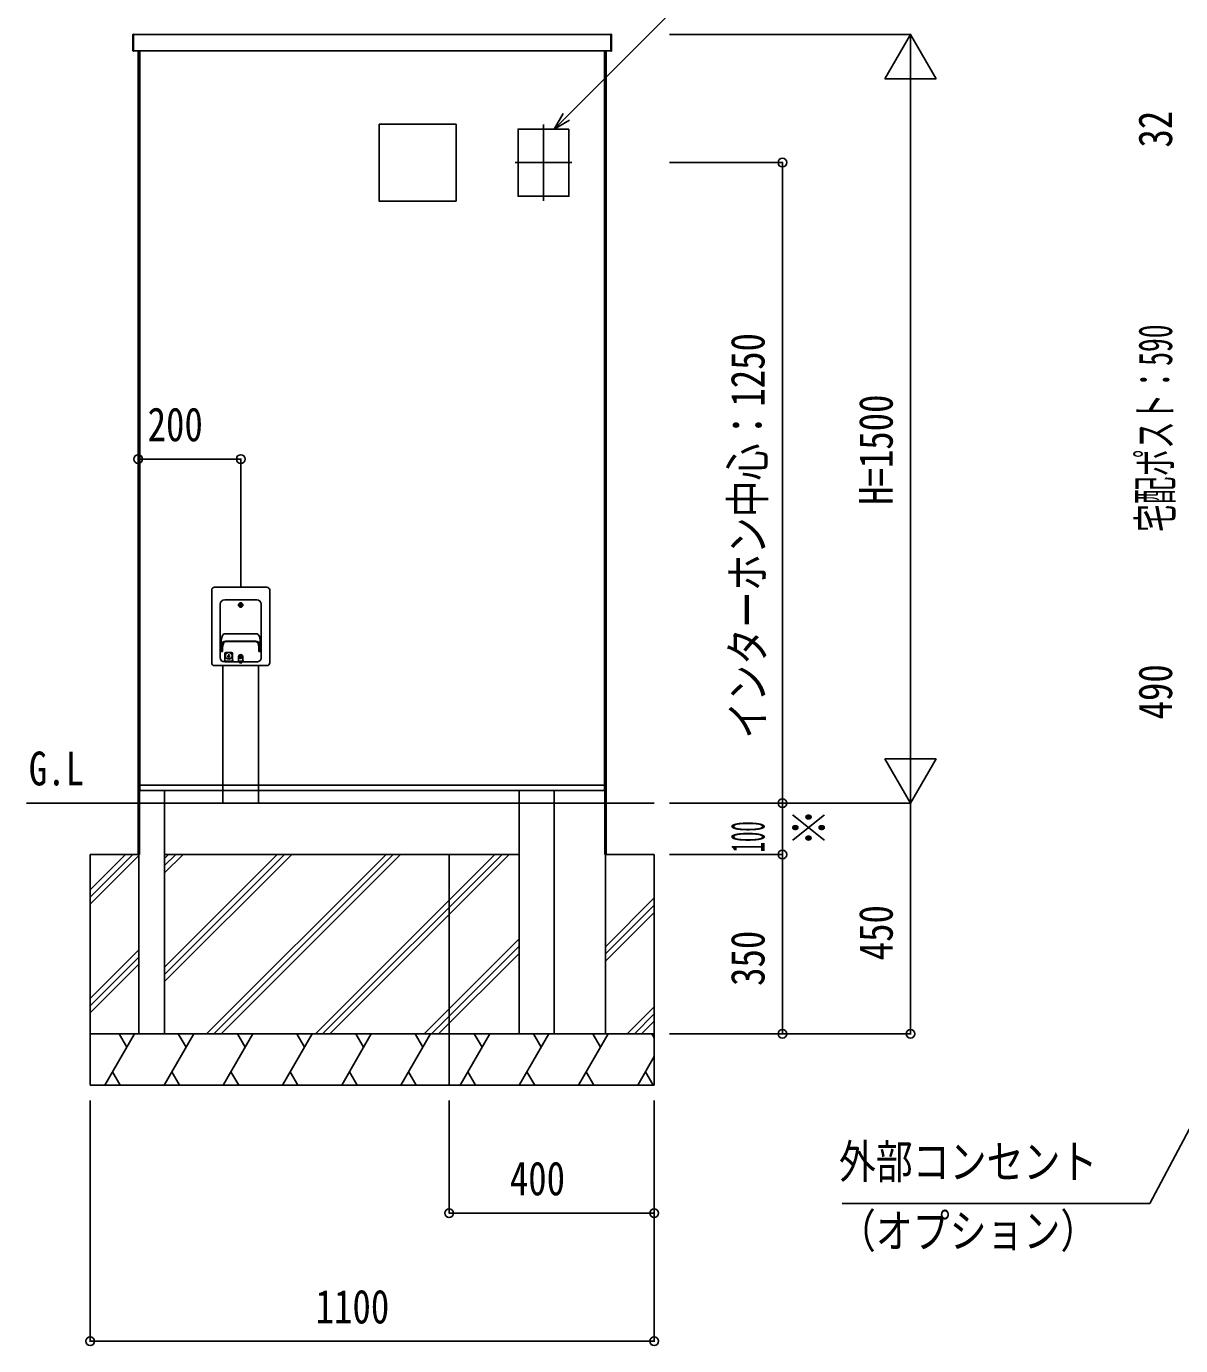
# Model space of a CAD drawing. Units: millimetres, scale not verified. Extents: x -8418 to 8410, y -5948 to 5940.
# Drawn here: x 914 to 3166, y 865 to 3439 of the extents above; entities that cross this region are included whole.
import ezdxf
from ezdxf.enums import TextEntityAlignment as Align

# ---------------------------------------------------------------- set-up
doc = ezdxf.new("R2010")
doc.units = ezdxf.units.MM
doc.header["$LTSCALE"] = 30
for name, color, linetype in [('0-1_USER1', 3, 'Continuous'), ('0-3_YKK_13', 4, 'Continuous'), ('0-4_YKK_A1', 4, 'Continuous'), ('0-5_YKK_D', 6, 'Continuous')]:
    doc.layers.add(name, color=color, linetype=linetype)
doc.styles.add('ＭＳ ゴシック', font='')
doc.styles.get('ＭＳ ゴシック').set_extended_font_data('MS Gothic')

msp = doc.modelspace()

# ---------------------------------------------------------------- linework, layer by layer
at = {"layer": '0-3_YKK_13'}
for p, q in [((1122.04, 3422.92), (1122.04, 3391.98)), ((1123.54, 3391.95), (1123.54, 3422.95)), ((2054.54, 3391.95), (2054.54, 3422.95)), ((2056.04, 3422.92), (2056.04, 3391.98)), ((1122.98, 3390.99), (1123.54, 3390.95)), ((1123.54, 3390.95), (1123.54, 3391.95)), ((1136.04, 3391.45), (1136.04, 1954.45)), ((2042.04, 1954.45), (2042.04, 3391.45)), ((2054.54, 3390.95), (2054.54, 3391.95)), ((2055.1, 3390.99), (2054.54, 3390.95)), ((1281.54, 2344.95), (1383.54, 2344.95)), ((1276.04, 2197.45), (1276.04, 2339.45)), ((1363.79, 2320.35), (1301.29, 2320.35)), ((1389.04, 2197.45), (1389.04, 2339.45)), ((1292.59, 2311.65), (1292.59, 2207.65)), ((1331.48, 2309.8), (1330.09, 2308.41)), ((1332.19, 2309.09), (1330.8, 2307.71)), ((1331.55, 2311.85), (1330.84, 2311.14)), ((1331.48, 2310.51), (1330.84, 2311.14)), ((1332.19, 2311.21), (1331.55, 2311.85)), ((1334.28, 2312.6), (1332.89, 2311.21)), ((1333.53, 2308.46), (1332.89, 2309.09)), ((1334.24, 2309.16), (1333.53, 2308.46)), ((1334.98, 2311.89), (1333.6, 2310.51)), ((1334.24, 2309.16), (1333.6, 2309.8)), ((1372.49, 2311.65), (1372.49, 2207.65)), ((1294.68, 2242.3), (1296.08, 2248.69)), ((1294.68, 2242.3), (1294.68, 2219.65)), ((1362.16, 2254.2), (1302.92, 2254.2)), ((1370.39, 2242.3), (1369, 2248.69)), ((1370.39, 2242.3), (1370.39, 2219.65)), ((1294.68, 2228.5), (1296.01, 2234.13)), ((1297.18, 2219.65), (1294.68, 2219.65)), ((1297.18, 2228.5), (1298.78, 2235.28)), ((1297.18, 2228.5), (1297.18, 2219.65)), ((1301.29, 2215.65), (1301.29, 2202.15)), ((1362.26, 2239.52), (1302.82, 2239.52)), ((1361.92, 2238.74), (1303.16, 2238.74)), ((1314.79, 2217.65), (1303.29, 2217.65)), ((1309.04, 2214.51), (1309.04, 2210.59)), ((1316.79, 2215.65), (1316.79, 2202.15)), ((1367.89, 2228.5), (1366.3, 2235.28)), ((1367.89, 2228.5), (1367.89, 2219.65)), ((1370.39, 2219.65), (1367.89, 2219.65)), ((1370.39, 2228.5), (1369.07, 2234.13)), ((1281.54, 2191.95), (1383.54, 2191.95)), ((1318.29, 2200.65), (1299.79, 2200.65)), ((1363.79, 2198.95), (1301.29, 2198.95)), ((1312.02, 2210.59), (1306.05, 2210.59)), ((1311.09, 2209.19), (1306.99, 2209.19)), ((1310.16, 2207.79), (1307.92, 2207.79)), ((1338.29, 2200.45), (1326.79, 2200.45)), ((1328.29, 2209.15), (1328.29, 2201.95)), ((1331.48, 2208.8), (1329.74, 2207.06)), ((1330.04, 2198.95), (1330.04, 2198.4)), ((1332.19, 2208.09), (1330.44, 2206.35)), ((1331.55, 2210.85), (1330.84, 2210.14)), ((1331.48, 2209.51), (1330.84, 2210.14)), ((1331.55, 2207.46), (1330.84, 2208.16)), ((1333.79, 2197.15), (1331.29, 2197.15)), ((1332.19, 2210.21), (1331.55, 2210.85)), ((1334.63, 2211.96), (1332.89, 2210.21)), ((1333.53, 2207.46), (1332.89, 2208.09)), ((1334.24, 2210.14), (1333.53, 2210.85)), ((1334.24, 2208.16), (1333.53, 2207.46)), ((1335.34, 2211.25), (1333.6, 2209.51)), ((1334.24, 2208.16), (1333.6, 2208.8)), ((1335.04, 2198.95), (1335.04, 2198.4)), ((1336.79, 2209.15), (1336.79, 2201.95))]:
    msp.add_line(p, q, dxfattribs=at)
for points in [[(1123.54, 3422.95), (1123.54, 3423.95), (1122.98, 3423.92)], [(2054.54, 3422.95), (2054.54, 3423.95), (2055.1, 3423.92)]]:
    msp.add_lwpolyline(points, dxfattribs=at)
for points in [[(1602.54, 3248.45), (1752.54, 3248.45), (1752.54, 3098.45), (1602.54, 3098.45)], [(1972.54, 3238.95), (1873.54, 3238.95), (1873.54, 3107.95), (1972.54, 3107.95)]]:
    msp.add_lwpolyline(points, close=True, dxfattribs=at)
for centre, radius in [((1332.54, 2310.15), 4.4), ((1332.54, 2310.15), 3), ((1309.04, 2211.15), 6.5), ((1332.54, 2209.15), 3.5)]:
    msp.add_circle(centre, radius, dxfattribs=at)
for centre, radius, start, end in [((1123.04, 3422.92), 1, 93.5, 180), ((2055.04, 3422.92), 1, 0, 86.5), ((1123.04, 3391.98), 1, 180, 266.5), ((2055.04, 3391.98), 1, 273.5, 0), ((1281.54, 2339.45), 5.5, 90, 180), ((1383.54, 2339.45), 5.5, 0, 90), ((1301.29, 2311.65), 8.7, 90, 180), ((1363.79, 2311.65), 8.7, 0, 90), ((1331.12, 2310.15), 0.5, 315.00005, 45.00003), ((1332.54, 2311.57), 0.5, 224.99997, 315.00003), ((1332.54, 2308.74), 0.5, 45.00003, 135), ((1333.95, 2310.15), 0.5, 135, 224.99997), ((1302.92, 2247.2), 7, 90, 167.69141), ((1362.16, 2247.2), 7, 12.30864, 90), ((1302.82, 2232.52), 7, 90, 166.75116), ((1303.16, 2234.24), 4.5, 90, 166.73304), ((1303.29, 2215.65), 2, 90, 180), ((1314.79, 2215.65), 2, 0.00003, 90), ((1361.92, 2234.24), 4.5, 13.26704, 90), ((1362.26, 2232.52), 7, 13.24892, 90), ((1281.54, 2197.45), 5.5, 180, 270), ((1301.29, 2207.65), 8.7, 180, 270), ((1299.79, 2202.15), 1.5, 270, 0.00002), ((1318.29, 2202.15), 1.5, 180, 270), ((1326.79, 2201.95), 1.5, 270, 0.00002), ((1332.54, 2209.15), 4.25, 0.00003, 180), ((1331.29, 2198.4), 1.25, 180, 270), ((1331.12, 2209.15), 0.5, 315.00005, 45.00003), ((1332.54, 2210.57), 0.5, 224.99997, 315.00003), ((1332.54, 2207.74), 0.5, 45.00003, 135), ((1333.95, 2209.15), 0.5, 135, 224.99997), ((1333.79, 2198.4), 1.25, 270, 0.00002), ((1338.29, 2201.95), 1.5, 180, 270), ((1363.79, 2207.65), 8.7, 270, 0.00002), ((1383.54, 2197.45), 5.5, 270, 0)]:
    msp.add_arc(centre, radius, start, end, dxfattribs=at)
at = {"layer": '0-4_YKK_A1'}
for p, q in [((1123.54, 3423.45), (2054.54, 3423.45)), ((1123.54, 3423.45), (1123.54, 3391.45)), ((2054.54, 3423.45), (2054.54, 3391.45)), ((1123.54, 3391.45), (2054.54, 3391.45)), ((1132.54, 3391.45), (1132.54, 1823.45)), ((1135.04, 3391.45), (1135.04, 1823.45)), ((2043.04, 3391.45), (2043.04, 1823.45)), ((2045.54, 3391.45), (2045.54, 1823.45)), ((1923.04, 3247.97), (1923.04, 3098.93)), ((1867.84, 3173.45), (1978.24, 3173.45)), ((1297.54, 2191.95), (1297.54, 1923.45)), ((1367.54, 2191.95), (1367.54, 1923.45)), ((1136.04, 1948.45), (1136.04, 1975.95)), ((2042.1, 1958.45), (1136.04, 1958.45)), ((2042.04, 1948.45), (2042.04, 1975.95)), ((2042.04, 1948.45), (1136.04, 1948.45)), ((1184.04, 1473.45), (1184.04, 1948.45)), ((1944.04, 1473.45), (1944.04, 1948.45)), ((2139.04, 1923.45), (914.49, 1923.45)), ((1367.54, 1923.45), (1297.54, 1923.45)), ((1039.04, 1823.45), (1039.04, 1373.45)), ((1134.04, 1823.45), (1039.04, 1823.45)), ((1039.04, 1754.46), (1108.03, 1823.45)), ((1039.04, 1740.32), (1122.17, 1823.45)), ((1039.04, 1726.18), (1134.04, 1821.18)), ((1132.54, 1823.45), (1135.04, 1823.45)), ((1134.04, 1823.45), (1134.04, 1473.45)), ((1875.54, 1823.45), (1184.04, 1823.45)), ((1184.04, 1815.74), (1191.76, 1823.45)), ((1184.04, 1603.6), (1403.89, 1823.45)), ((1184.04, 1801.59), (1205.9, 1823.45)), ((1184.04, 1589.46), (1418.03, 1823.45)), ((1184.04, 1787.45), (1220.04, 1823.45)), ((1184.04, 1575.32), (1432.17, 1823.45)), ((1266.02, 1473.45), (1616.02, 1823.45)), ((1280.16, 1473.45), (1630.16, 1823.45)), ((1294.3, 1473.45), (1644.3, 1823.45)), ((1478.15, 1473.45), (1828.15, 1823.45)), ((1492.29, 1473.45), (1842.29, 1823.45)), ((1506.44, 1473.45), (1856.44, 1823.45)), ((1739.04, 1823.45), (1739.04, 1373.45)), ((2045.54, 1823.45), (2043.04, 1823.45)), ((2044.04, 1823.45), (2044.04, 1473.45)), ((2139.04, 1823.45), (2044.04, 1823.45)), ((2139.04, 1823.45), (2139.04, 1373.45)), ((2044.04, 1643.45), (2139.04, 1738.45)), ((2044.04, 1629.31), (2139.04, 1724.31)), ((2044.04, 1615.17), (2139.04, 1710.17)), ((1690.28, 1473.45), (1875.54, 1658.71)), ((1039.04, 1542.33), (1134.04, 1637.33)), ((1039.04, 1528.19), (1134.04, 1623.19)), ((1704.43, 1473.45), (1875.54, 1644.57)), ((1718.57, 1473.45), (1875.54, 1630.42)), ((1039.04, 1514.05), (1134.04, 1609.05)), ((2086.17, 1473.45), (2139.04, 1526.32)), ((2100.32, 1473.45), (2139.04, 1512.18)), ((2114.46, 1473.45), (2139.04, 1498.03)), ((2139.04, 1473.45), (1039.04, 1473.45)), ((1067.63, 1373.45), (1125.37, 1473.45)), ((1095.37, 1473.45), (1110.37, 1447.47)), ((1134.04, 1473.45), (1184.04, 1473.45)), ((1183.1, 1373.45), (1240.84, 1473.45)), ((1210.84, 1473.45), (1225.84, 1447.47)), ((1298.57, 1373.45), (1356.31, 1473.45)), ((1326.31, 1473.45), (1341.31, 1447.47)), ((1414.04, 1373.45), (1471.78, 1473.45)), ((1441.78, 1473.45), (1456.78, 1447.47)), ((1529.51, 1373.45), (1587.25, 1473.45)), ((1557.25, 1473.45), (1572.25, 1447.47)), ((1644.98, 1373.45), (1702.72, 1473.45)), ((1672.72, 1473.45), (1687.72, 1447.47)), ((1760.45, 1373.45), (1818.19, 1473.45)), ((1788.19, 1473.45), (1803.19, 1447.47)), ((1875.92, 1373.45), (1933.66, 1473.45)), ((1903.66, 1473.45), (1918.66, 1447.47)), ((2044.04, 1473.45), (1944.04, 1473.45)), ((1991.39, 1373.45), (2049.13, 1473.45)), ((2019.13, 1473.45), (2034.13, 1447.47)), ((2134.6, 1473.45), (2139.04, 1465.76)), ((2106.86, 1373.45), (2139.04, 1429.19)), ((1097.63, 1373.45), (1082.63, 1399.43)), ((1213.1, 1373.45), (1198.1, 1399.43)), ((1328.57, 1373.45), (1313.57, 1399.43)), ((1444.04, 1373.45), (1429.04, 1399.43)), ((1559.51, 1373.45), (1544.51, 1399.43)), ((1674.98, 1373.45), (1659.98, 1399.43)), ((1790.45, 1373.45), (1775.45, 1399.43)), ((1905.92, 1373.45), (1890.92, 1399.43)), ((2021.39, 1373.45), (2006.39, 1399.43)), ((2136.86, 1373.45), (2121.86, 1399.43)), ((2139.04, 1373.45), (1039.04, 1373.45))]:
    msp.add_line(p, q, dxfattribs=at)
msp.add_lwpolyline([(1944.04, 1473.45), (1875.54, 1473.45), (1875.54, 1948.45)], dxfattribs=at)
at = {"layer": '0-5_YKK_D'}
for p, q in [((2169.04, 3423.45), (2640.04, 3423.45)), ((2639.04, 3423.45), (2589.04, 3336.85)), ((2639.04, 3423.45), (2689.04, 3336.85)), ((2639.04, 3423.45), (2639.04, 3250.25)), ((2589.04, 3336.85), (2689.04, 3336.85)), ((2639.04, 3323.45), (2639.04, 2023.45)), ((2169.04, 3173.45), (2390.04, 3173.45)), ((2389.04, 3173.45), (2389.04, 1923.45)), ((1332.54, 2594.95), (1132.54, 2594.95)), ((1332.54, 2345.95), (1332.54, 2595.95)), ((2639.04, 1923.45), (2639.04, 2096.66)), ((2639.04, 1923.45), (2589.04, 2010.06)), ((2689.04, 2010.06), (2589.04, 2010.06)), ((2639.04, 1923.45), (2689.04, 2010.06)), ((2169.04, 1923.45), (2640.04, 1923.45)), ((2169.04, 1923.45), (2390.04, 1923.45)), ((2169.04, 1923.45), (2390.04, 1923.45)), ((2169.04, 1923.45), (2640.04, 1923.45)), ((2389.04, 1823.45), (2389.04, 1923.45)), ((2639.04, 1923.45), (2639.04, 1473.45)), ((2169.04, 1823.45), (2390.04, 1823.45)), ((2169.04, 1823.45), (2390.04, 1823.45)), ((2389.04, 1823.45), (2389.04, 1473.45)), ((2169.04, 1473.45), (2640.04, 1473.45)), ((2169.04, 1473.45), (2390.04, 1473.45)), ((1039.04, 1343.45), (1039.04, 872.45)), ((1739.04, 1343.45), (1739.04, 1122.45)), ((2139.04, 1343.45), (2139.04, 872.45)), ((2139.04, 1343.45), (2139.04, 1122.45)), ((2139.04, 1123.45), (1739.04, 1123.45)), ((2139.04, 873.45), (1039.04, 873.45))]:
    msp.add_line(p, q, dxfattribs=at)
for points in [[(1943.65, 3238.95), (1967.69, 3262.99), (2379.03, 3674.33), (2918.86, 3674.62)], [(1974.13, 3256.55), (1943.65, 3238.95), (1961.25, 3269.44)], [(3666.04, 2196.83), (3650.07, 2166.81), (3105.48, 1142.58), (2505.46, 1142.58)]]:
    msp.add_lwpolyline(points, dxfattribs=at)
for centre in [(2389.04, 3173.45), (1132.54, 2594.95), (1332.54, 2594.95), (2389.04, 1923.45), (2389.04, 1923.45), (2389.04, 1823.45), (2389.04, 1823.45), (2389.04, 1473.45), (2639.04, 1473.45), (1739.04, 1123.45), (2139.04, 1123.45), (1039.04, 873.45), (2139.04, 873.45)]:
    msp.add_circle(centre, 8.5, dxfattribs=at)

# ---------------------------------------------------------------- texts
at = {"layer": '0-1_USER1', "style": 'ＭＳ ゴシック', "width": 0.8}
msp.add_text('G.L', height=65.98, dxfattribs=at).set_placement((919.17, 1938.39), align=Align.BOTTOM_LEFT)
at = {"layer": '0-5_YKK_D', "style": 'ＭＳ ゴシック'}
for s, width, p in [('32', 0.8, (3169.04, 3202.85)), ('インターホン中心：1250', 0.8, (2374.04, 2049.25)), ('宅配ポスト：590', 0.6, (3169.04, 2452.85)), ('H=1500', 0.8, (2624.04, 2505.45)), ('490', 0.8, (3169.04, 2086.85)), ('100', 0.45, (2374.04, 1827.55)), ('※', 0.8, (2494.04, 1839.85)), ('450', 0.8, (2624.04, 1616.85)), ('350', 0.8, (2374.04, 1566.85))]:
    msp.add_text(s, height=65.98, rotation=90, dxfattribs=dict(at, width=width)).set_placement(p, align=Align.BOTTOM_LEFT)
at = {"layer": '0-5_YKK_D', "style": 'ＭＳ ゴシック', "width": 0.8}
for s, p in [('200', (1150.94, 2609.95)), ('外部コンセント', (2499.32, 1171.27)), ('400', (1857.44, 1138.45)), ('（オプション）', (2499.32, 1036.27)), ('1100', (1478.64, 888.45))]:
    msp.add_text(s, height=65.98, dxfattribs=at).set_placement(p, align=Align.BOTTOM_LEFT)

doc.saveas('drawing.dxf')
